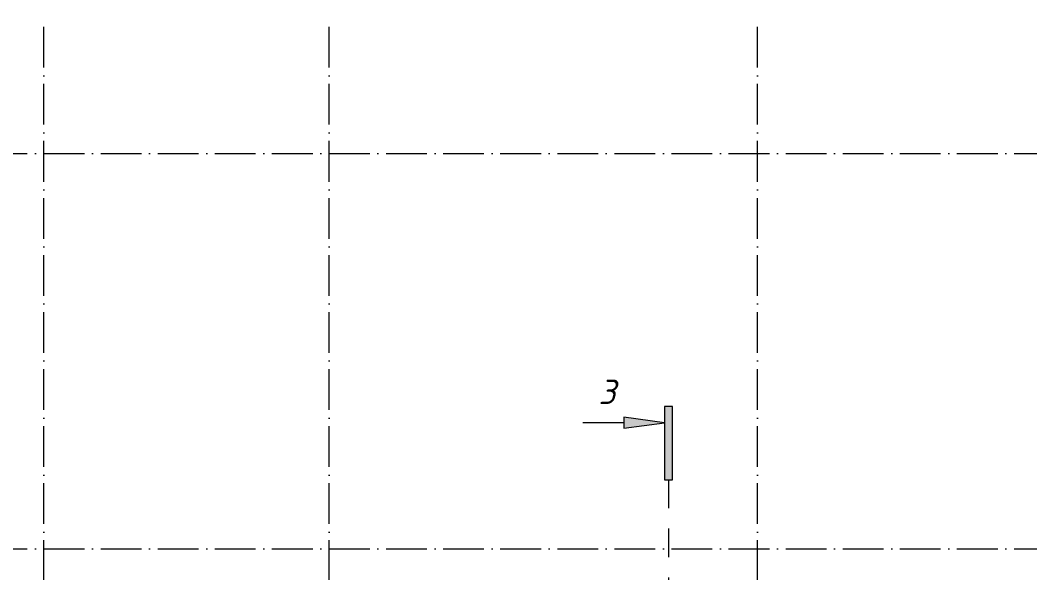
# Model space of a CAD drawing. Header units: millimetres. Extents: x -269418 to 201924, y -5890 to 98643.
# Drawn here: x 106919 to 119301, y 21854 to 28637 of the extents above; entities that cross this region are included whole.
import ezdxf

# ---------------------------------------------------------------- set-up
doc = ezdxf.new("R2010")
doc.units = ezdxf.units.MM
doc.linetypes.add('01 Штриховая _4 мм_', pattern=[600, 350, -250])
doc.linetypes.add('50_200_ШТРИХ_1Т_ш5_п1_п1_', pattern=[700, 500, -100, 0, -100])
doc.layers.add('G-ANNO-SYMB-1', color=7, linetype='01 Штриховая _4 мм_', lineweight=9)
doc.layers.add('Оси-1', color=7, linetype='50_200_ШТРИХ_1Т_ш5_п1_п1_', lineweight=9)
doc.styles.add('ISOCPEUR_I_1', font='isocpeui.ttf', dxfattribs={"height": 300})

# ---------------------------------------------------------------- blocks, each defined once
blk = doc.blocks.new('Разрез - Заголовок разреза-V130-АР1_1_Кладочный план 3 этажа')
at = {"layer": 'G-ANNO-SYMB-1'}
for points in [[(0, 0.5), (0, -0.5), (-9, -0.5), (-9, 0.5)], [(-6.34, -5.5), (-7.66, -5.5), (-7, -0.5)]]:
    blk.add_hatch(color=256, dxfattribs=at).paths.add_polyline_path(points, flags=0)
for p, q in [((0, 0.5), (-9, 0.5)), ((-9, 0.5), (-9, -0.5)), ((0, -0.5), (0, 0.5)), ((-9, -0.5), (0, -0.5)), ((-7, -0.5), (-7.66, -5.5)), ((-6.34, -5.5), (-7, -0.5)), ((-7.66, -5.5), (-6.34, -5.5)), ((-7, -5.5), (-7, -10.5))]:
    blk.add_line(p, q, dxfattribs=at)

msp = doc.modelspace()

# ---------------------------------------------------------------- linework, layer by layer
at = {"layer": 'G-ANNO-SYMB-1'}
msp.add_line((114870.4, 22996.3), (114870.4, 19224.5), dxfattribs=at)
at = {"layer": 'Оси-1'}
for p, q in [((107210, -4150), (107210, 28636.9)), ((110710, -4150), (110710, 28636.9)), ((115960, -4150), (115960, 28636.9)), ((-6210, 27000), (125951.6, 27000)), ((-6210, 22150), (125951.6, 22150))]:
    msp.add_line(p, q, dxfattribs=at)

# ---------------------------------------------------------------- block references
at = {"layer": 'G-ANNO-SYMB-1', "xscale": 99.99999999999993, "yscale": 99.99999999999993, "zscale": 99.99999999999993, "rotation": 269.9999999999996}
msp.add_blockref('Разрез - Заголовок разреза-V130-АР1_1_Кладочный план 3 этажа', (114870.4, 22996.3), dxfattribs=at)

# ---------------------------------------------------------------- texts
at = {"layer": 'G-ANNO-SYMB-1', "insert": (114009.8, 24224.9), "char_height": 300, "width": 256.54, "attachment_point": 1, "style": 'ISOCPEUR_I_1'}
msp.add_mtext('\\fISOCPEUR|b0|i1|c204|p34|;3', dxfattribs=at)

doc.saveas('drawing.dxf')
